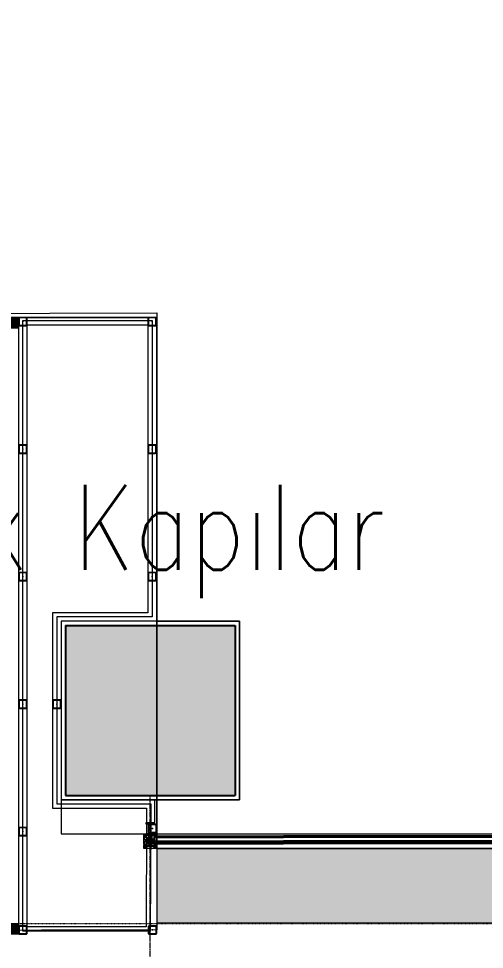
# Model space of a CAD drawing. Extents: x -2749 to 23780, y -1311 to 8245.
# Drawn here: x 3960.5 to 4179.8, y 272.6 to 710.6 of the extents above; entities that cross this region are included whole.
import ezdxf

# ---------------------------------------------------------------- set-up
doc = ezdxf.new("R2010")
doc.units = 0
doc.header["$MEASUREMENT"] = 0
doc.linetypes.add('DASHDOT2', pattern=[0.5, 0.25, -0.125, 0, -0.125])
doc.linetypes.add('DOT2', pattern=[0.125, 0, -0.125])
doc.layers.get('0').update_dxf_attribs({"color": 9, "lineweight": 9})
for name, color, linetype, lineweight in [('01', 9, 'Continuous', 9), ('06D', 9, 'Continuous', 9), ('09', 9, 'Continuous', 9), ('10', 9, 'Continuous', 9), ('14', 9, 'Continuous', 9), ('15', 9, 'Continuous', 9), ('20', 9, 'DOT2', 9), ('24', 9, 'DASHDOT2', 9), ('33', 9, 'BATTING', 9), ('40', 9, 'Continuous', 9), ('40B', 9, 'Continuous', 9), ('E-YAZI', 7, 'Continuous', 30), ('KOLON', 251, 'Continuous', 9), ('TARAMA', 251, 'Continuous', 13)]:
    doc.layers.add(name, color=color, linetype=linetype, lineweight=lineweight)
doc.styles.add('E-YAZI', font='txttw.shx')
doc.linetypes.add('BATTING', pattern='A,0.0001,-0.1,[134,ltypeshp.shx,S=0.1,R=0,X=-0.1,Y=0],-0.2,[134,ltypeshp.shx,S=0.1,R=180,X=0.1,Y=0],-0.1', length=0.4001)

# ---------------------------------------------------------------- blocks, each defined once
blk = doc.blocks.new('*U327')
at = {"layer": '15'}
for p, q in [((-1.47, -18.95), (-170.63, -18.95)), ((-1.47, -19.35), (-170.63, -19.35)), ((-1.47, -19.42), (-170.63, -19.42)), ((-1.47, -19.82), (-170.63, -19.82)), ((-1.47, -21.42), (-170.63, -21.42)), ((-1.47, -22.02), (-170.63, -22.02)), ((-1.47, -22.1), (-170.63, -22.1)), ((-1.47, -22.7), (-170.63, -22.7))]:
    blk.add_line(p, q, dxfattribs=at)
blk = doc.blocks.new('p-kolon_80x80')
blk.add_lwpolyline([(-40, -40), (40, -40), (40, 40), (-40, 40)], close=True)
blk = doc.blocks.new('prf-10x10')
blk.add_lwpolyline([(-5, -5), (5, -5), (5, 5), (-5, 5)], close=True)
at = {"color": 255}
blk.add_solid([(-5, -5), (5, -5), (-5, 5), (5, 5)], dxfattribs=at)
at = {"layer": '10'}
blk.add_point((0, 0), dxfattribs=at)
blk = doc.blocks.new('*U101')
at = {"layer": '06D'}
blk.add_lwpolyline([(5, 0), (153, 0), (153, 5), (5, 5)], close=True, dxfattribs=at)
at = {"layer": '15'}
blk.add_lwpolyline([(153, 2.5), (5, 2.5)], dxfattribs=at)
at = {"layer": '10', "xscale": 0.5, "yscale": 0.5, "rotation": 270}
for p in [(2.5, 2.5), (150.5, 2.5)]:
    blk.add_blockref('prf-10x10', p, dxfattribs=at)
blk = doc.blocks.new('p-kapı-kayar')
at = {"rotation": 180}
blk.add_blockref('*U101', (337.21, 8.4), dxfattribs=at)
blk = doc.blocks.new('Prf-40x40')
for points in [[(1.5, -2), (-1.5, -2, -0.414214), (-2, -1.5), (-2, 1.5, -0.414214), (-1.5, 2), (1.5, 2, -0.414214), (2, 1.5), (2, -1.5, -0.414214)], [(1.5, -1.7), (-1.5, -1.7, -0.414214), (-1.7, -1.5), (-1.7, 1.5, -0.414214), (-1.5, 1.7), (1.5, 1.7, -0.414214), (1.7, 1.5), (1.7, -1.5, -0.414214)]]:
    blk.add_lwpolyline(points, format="xyb", close=True)
blk.add_point((0, 0))
blk = doc.blocks.new('p-profil_bitis')
for p, q in [((-1.5, 2.16), (-3, 5.37)), ((-3, 2.16), (-1.5, 5.37)), ((1.2, 3.05), (2.2, 4.65)), ((2.2, 3.05), (1.2, 4.65))]:
    blk.add_line(p, q)
for points in [[(-2.9, 6.02), (-2.89, 6.01), (-2.88, 6), (-2.88, 6), (-2.87, 6), (-2.48, 6), (-2.47, 6), (-2.46, 6), (-2.46, 6.01), (-2.45, 6.02), (-2.43, 6.06), (-2.41, 6.08), (-2.4, 6.09), (-2.38, 6.09), (-2.37, 6.1), (-2.35, 6.09), (-2.33, 6.09), (-2.32, 6.08), (-2.3, 6.06), (-2.28, 6.01), (-2.27, 6.01), (-2.27, 6), (-2.26, 6), (-2.25, 6), (-1.76, 6), (-1.76, 5.49), (-1.76, 5.48), (-1.77, 5.47), (-1.77, 5.46), (-1.78, 5.46), (-1.79, 5.45), (-1.8, 5.45), (-1.81, 5.45), (-1.82, 5.46), (-1.83, 5.46), (-1.84, 5.47), (-1.89, 5.55), (-1.89, 5.56), (-1.9, 5.57), (-1.9, 5.57), (-1.91, 5.57), (-1.92, 5.57), (-1.93, 5.57), (-1.93, 5.56), (-1.94, 5.55), (-1.99, 5.46), (-1.99, 5.46), (-2, 5.46), (-2, 5.45), (-2.01, 5.45), (-2.02, 5.45), (-2.1, 5.45), (-2.11, 5.45), (-2.12, 5.45), (-2.12, 5.46), (-2.13, 5.46), (-2.13, 5.47), (-2.13, 5.47), (-2.14, 5.48), (-2.14, 5.5), (-2.23, 5.45), (-2.54, 5.45), (-2.62, 5.5), (-2.62, 5.48), (-2.63, 5.47), (-2.63, 5.46), (-2.63, 5.46), (-2.64, 5.45), (-2.65, 5.45), (-2.65, 5.45), (-2.74, 5.45), (-2.75, 5.45), (-2.76, 5.45), (-2.76, 5.46), (-2.77, 5.46), (-2.77, 5.46), (-2.82, 5.55), (-2.83, 5.56), (-2.83, 5.57), (-2.84, 5.57), (-2.85, 5.57), (-2.86, 5.57), (-2.86, 5.57), (-2.87, 5.56), (-2.87, 5.55), (-2.92, 5.47), (-2.93, 5.46), (-2.94, 5.46), (-2.95, 5.45), (-2.96, 5.45), (-2.97, 5.45), (-2.98, 5.46), (-2.99, 5.46), (-2.99, 5.47), (-3, 5.48), (-3, 5.49), (-3, 6.92), (-3, 6.93), (-3, 6.93), (-2.99, 6.94), (-2.99, 6.95), (-2.98, 6.95), (-2.97, 6.95), (-2.37, 6.95), (-2.36, 6.95), (-2.35, 6.95), (-2.35, 6.94), (-2.34, 6.93), (-2.34, 6.93), (-2.34, 6.92), (-2.34, 6.47), (-2.34, 6.44), (-2.32, 6.41), (-2.3, 6.38), (-2.28, 6.37), (-2.25, 6.35), (-2.22, 6.35), (-2.04, 6.35), (-2.03, 6.35), (-2.02, 6.35), (-2.01, 6.36), (-2, 6.37), (-1.99, 6.38), (-1.99, 6.39), (-1.99, 6.4), (-1.99, 6.54), (-2.05, 6.54), (-2.06, 6.54), (-2.08, 6.55), (-2.09, 6.55), (-2.09, 6.56), (-2.1, 6.58), (-2.1, 6.59), (-2.1, 6.6), (-2.1, 6.62), (-2.09, 6.63), (-2.08, 6.65), (-2.07, 6.66), (-2.05, 6.67), (-2.04, 6.68), (-2.02, 6.68), (-1.79, 6.68), (-1.78, 6.68), (-1.78, 6.68), (-1.77, 6.67), (-1.76, 6.66), (-1.76, 6.66), (-1.76, 6.65), (-1.76, 6.4), (-0.65, 6.4), (-0.62, 6.4), (-0.58, 6.39), (-0.56, 6.37), (-0.53, 6.35), (-0.51, 6.32), (-0.5, 6.28), (-0.5, 6.25), (-0.5, 2.04), (-0.5, 2.01), (-0.49, 1.99), (-0.47, 1.96), (-0.45, 1.94), (-0.42, 1.93), (-0.39, 1.92), (-0.36, 1.92), (-0.33, 1.93), (-0.31, 1.94), (-0.29, 1.96), (-0.27, 1.99), (-0.26, 2.01), (-0.25, 2.04), (-0.25, 2.25), (-0.25, 2.26), (-0.25, 2.26), (-0.25, 2.27), (-0.24, 2.28), (-0.23, 2.28), (-0.23, 2.28), (0.22, 2.28), (0.23, 2.28), (0.24, 2.28), (0.25, 2.27), (0.25, 2.26), (0.25, 2.26), (0.26, 2.25), (0.26, 2.04), (0.26, 2.01), (0.27, 1.99), (0.29, 1.96), (0.31, 1.94), (0.33, 1.93), (0.36, 1.92), (0.39, 1.92), (0.42, 1.93), (0.45, 1.94), (0.47, 1.96), (0.49, 1.99), (0.5, 2.01), (0.5, 2.04), (0.5, 6.25), (0.51, 6.29), (0.52, 6.33), (0.54, 6.36), (0.58, 6.38), (0.61, 6.4), (0.65, 6.4), (1.76, 6.4), (1.76, 6.65), (1.76, 6.66), (1.76, 6.66), (1.77, 6.67), (1.77, 6.67), (1.78, 6.68), (1.78, 6.68), (1.79, 6.68), (2.02, 6.68), (2.04, 6.68), (2.06, 6.67), (2.08, 6.66), (2.09, 6.64), (2.1, 6.62), (2.1, 6.6), (2.1, 6.59), (2.1, 6.58), (2.1, 6.57), (2.09, 6.56), (2.08, 6.55), (2.07, 6.54), (2.06, 6.54), (2.05, 6.54), (1.99, 6.54), (1.99, 6.4), (1.99, 6.39), (1.99, 6.38), (2, 6.37), (2.01, 6.36), (2.02, 6.35), (2.03, 6.35), (2.04, 6.35), (2.22, 6.35), (2.25, 6.35), (2.28, 6.37), (2.3, 6.38), (2.32, 6.41), (2.34, 6.44), (2.34, 6.47), (2.34, 6.92), (2.34, 6.93), (2.34, 6.93), (2.35, 6.94), (2.35, 6.95), (2.36, 6.95), (2.37, 6.95), (2.97, 6.95), (2.98, 6.95), (2.98, 6.95), (2.99, 6.94), (2.99, 6.94), (3, 6.93), (3, 6.93), (3, 6.92), (3, 5.49), (3, 5.48), (3, 5.47), (2.99, 5.46), (2.98, 5.46), (2.97, 5.45), (2.96, 5.45), (2.96, 5.45), (2.95, 5.45), (2.94, 5.46), (2.93, 5.46), (2.92, 5.47), (2.87, 5.55), (2.87, 5.56), (2.86, 5.57), (2.86, 5.57), (2.85, 5.57), (2.84, 5.57), (2.83, 5.57), (2.83, 5.56), (2.82, 5.55), (2.77, 5.46), (2.77, 5.46), (2.76, 5.46), (2.76, 5.45), (2.75, 5.45), (2.74, 5.45), (2.65, 5.45), (2.65, 5.45), (2.64, 5.45), (2.63, 5.46), (2.63, 5.46), (2.63, 5.47), (2.62, 5.48), (2.62, 5.5), (2.53, 5.45), (2.22, 5.45), (2.13, 5.5), (2.13, 5.48), (2.13, 5.47), (2.13, 5.47), (2.13, 5.46), (2.12, 5.46), (2.12, 5.45), (2.11, 5.45), (2.1, 5.45), (2.02, 5.45), (2.01, 5.45), (2, 5.45), (1.99, 5.46), (1.99, 5.46), (1.94, 5.55), (1.93, 5.56), (1.93, 5.57), (1.92, 5.57), (1.91, 5.57), (1.9, 5.57), (1.9, 5.57), (1.89, 5.56), (1.89, 5.55), (1.84, 5.47), (1.83, 5.46), (1.82, 5.46), (1.81, 5.45), (1.8, 5.45), (1.79, 5.45), (1.78, 5.46), (1.77, 5.46), (1.77, 5.47), (1.76, 5.48), (1.76, 5.49), (1.76, 6), (2.25, 6), (2.26, 6), (2.26, 6), (2.27, 6.01), (2.27, 6.01), (2.28, 6.01), (2.3, 6.06), (2.31, 6.07), (2.33, 6.09), (2.34, 6.09), (2.36, 6.1), (2.37, 6.1), (2.39, 6.09), (2.4, 6.09), (2.42, 6.07), (2.43, 6.06), (2.45, 6.02), (2.46, 6.01), (2.46, 6), (2.47, 6), (2.48, 6), (2.87, 6), (2.88, 6), (2.88, 6), (2.89, 6.01), (2.9, 6.02), (2.9, 6.02), (2.9, 6.03), (2.9, 6.04), (2.9, 6.05), (2.87, 6.1), (2.86, 6.11), (2.85, 6.11), (2.84, 6.12), (2.83, 6.12), (2.82, 6.12), (2.81, 6.12), (2.8, 6.11), (2.79, 6.11), (2.78, 6.1), (2.74, 6.02), (2.73, 6.01), (2.72, 6.01), (2.72, 6), (2.71, 6), (2.7, 6), (2.69, 6.01), (2.69, 6.01), (2.68, 6.02), (2.64, 6.1), (2.63, 6.11), (2.62, 6.11), (2.61, 6.12), (2.6, 6.12), (2.59, 6.12), (2.58, 6.12), (2.57, 6.11), (2.56, 6.11), (2.55, 6.1), (2.51, 6.02), (2.5, 6.01), (2.5, 6.01), (2.49, 6), (2.48, 6), (2.48, 6), (2.47, 6), (2.46, 6.01), (2.46, 6.01), (2.45, 6.02), (2.41, 6.1), (2.4, 6.11), (2.39, 6.11), (2.38, 6.12), (2.37, 6.12), (2.36, 6.12), (2.35, 6.12), (2.34, 6.11), (2.33, 6.11), (2.32, 6.1), (2.28, 6.02), (2.27, 6.01), (2.26, 6.01), (2.26, 6), (2.25, 6), (2.24, 6), (2.24, 6.01), (2.23, 6.01), (2.22, 6.02), (2.18, 6.1), (2.17, 6.11), (2.16, 6.11), (2.15, 6.12), (2.14, 6.12), (2.13, 6.12), (2.12, 6.12), (2.11, 6.11), (2.1, 6.11), (2.09, 6.1), (2.05, 6.02), (2.04, 6.01), (2.03, 6.01), (2.03, 6), (2.02, 6), (2.01, 6), (2.01, 6.01), (2, 6.01), (1.99, 6.02), (1.95, 6.1), (1.94, 6.11), (1.93, 6.11), (1.92, 6.12), (1.91, 6.12), (1.9, 6.12), (1.89, 6.12), (1.88, 6.11), (1.87, 6.11), (1.86, 6.1), (1.82, 6.02), (1.81, 6.01), (1.81, 6.01), (1.8, 6), (1.79, 6), (1.78, 6), (1.77, 6.01), (1.77, 6.01), (1.76, 6.02), (1.76, 6.02), (1.76, 6.03), (1.76, 6.17), (1.76, 6.18), (1.76, 6.19), (1.75, 6.19), (1.74, 6.2), (1.74, 6.2), (1.73, 6.2), (0.8, 6.2), (0.8, 6.23), (0.79, 6.25), (0.77, 6.27), (0.76, 6.28), (0.73, 6.3), (0.71, 6.3), (0.68, 6.3), (0.66, 6.29), (0.64, 6.28), (0.62, 6.26), (0.61, 6.24), (0.6, 6.22), (0.6, 6.2), (0.6, 6.17), (0.61, 6.15), (0.63, 6.13), (0.65, 6.12), (0.65, 4.3), (1.25, 4.41), (1.26, 4.41), (1.27, 4.4), (1.28, 4.4), (1.29, 4.39), (1.3, 4.38), (1.3, 4.38), (1.3, 4.37), (1.3, 4.36), (1.29, 4.35), (1.29, 4.34), (1.28, 4.33), (1.27, 4.33), (0.65, 4.15), (0.65, 2.51), (1.25, 2.62), (1.26, 2.62), (1.27, 2.61), (1.28, 2.61), (1.29, 2.6), (1.3, 2.59), (1.3, 2.59), (1.3, 2.58), (1.3, 2.57), (1.29, 2.56), (1.29, 2.55), (1.28, 2.54), (1.27, 2.54), (0.64, 2.36), (0.62, 2.35), (0.6, 2.33), (0.59, 2.32), (0.58, 2.3), (0.58, 2.28), (0.58, 1.97), (0.7, 1.97), (0.7, 1.83), (0.26, 1.83), (0.14, 1.95), (0.14, 2.05), (0.14, 2.06), (0.14, 2.06), (0.13, 2.07), (0.13, 2.07), (0.12, 2.08), (0.12, 2.08), (0.11, 2.08), (-0.11, 2.08), (-0.12, 2.08), (-0.12, 2.08), (-0.13, 2.07), (-0.13, 2.07), (-0.14, 2.06), (-0.14, 2.06), (-0.14, 2.05), (-0.14, 1.95), (-0.26, 1.83), (-0.7, 1.83), (-0.7, 1.97), (-0.58, 1.97), (-0.58, 2.28), (-0.58, 2.3), (-0.59, 2.32), (-0.6, 2.34), (-0.62, 2.35), (-0.64, 2.36), (-1.27, 2.54), (-1.28, 2.54), (-1.29, 2.55), (-1.29, 2.56), (-1.3, 2.57), (-1.3, 2.58), (-1.3, 2.59), (-1.3, 2.59), (-1.29, 2.6), (-1.28, 2.61), (-1.27, 2.61), (-1.26, 2.62), (-1.25, 2.62), (-0.65, 2.51), (-0.65, 4.15), (-1.27, 4.33), (-1.28, 4.33), (-1.29, 4.34), (-1.29, 4.35), (-1.3, 4.36), (-1.3, 4.37), (-1.3, 4.38), (-1.3, 4.38), (-1.29, 4.39), (-1.28, 4.4), (-1.27, 4.4), (-1.26, 4.41), (-1.25, 4.41), (-0.65, 4.3), (-0.65, 6.12), (-0.63, 6.13), (-0.61, 6.15), (-0.6, 6.17), (-0.6, 6.2), (-0.6, 6.22), (-0.61, 6.24), (-0.62, 6.26), (-0.64, 6.28), (-0.66, 6.29), (-0.68, 6.3), (-0.71, 6.3), (-0.73, 6.3), (-0.76, 6.28), (-0.77, 6.27), (-0.79, 6.25), (-0.8, 6.23), (-0.8, 6.2), (-1.73, 6.2), (-1.74, 6.2), (-1.74, 6.2), (-1.75, 6.19), (-1.76, 6.19), (-1.76, 6.18), (-1.76, 6.17), (-1.76, 6.03), (-1.76, 6.02), (-1.76, 6.02), (-1.77, 6.01), (-1.78, 6.01), (-1.78, 6), (-1.79, 6), (-1.8, 6), (-1.81, 6.01), (-1.81, 6.01), (-1.82, 6.02), (-1.86, 6.1), (-1.87, 6.11), (-1.88, 6.11), (-1.89, 6.12), (-1.9, 6.12), (-1.91, 6.12), (-1.92, 6.12), (-1.93, 6.11), (-1.94, 6.11), (-1.95, 6.1), (-1.99, 6.02), (-2, 6.01), (-2.01, 6.01), (-2.01, 6), (-2.02, 6), (-2.03, 6), (-2.03, 6.01), (-2.04, 6.01), (-2.05, 6.02), (-2.09, 6.1), (-2.1, 6.11), (-2.11, 6.11), (-2.12, 6.12), (-2.13, 6.12), (-2.14, 6.12), (-2.15, 6.12), (-2.16, 6.11), (-2.17, 6.11), (-2.18, 6.1), (-2.22, 6.02), (-2.23, 6.01), (-2.24, 6.01), (-2.24, 6), (-2.25, 6), (-2.26, 6), (-2.26, 6.01), (-2.27, 6.01), (-2.28, 6.02), (-2.32, 6.1), (-2.33, 6.11), (-2.34, 6.11), (-2.35, 6.12), (-2.36, 6.12), (-2.37, 6.12), (-2.38, 6.12), (-2.39, 6.11), (-2.4, 6.11), (-2.41, 6.1), (-2.45, 6.02), (-2.46, 6.01), (-2.46, 6.01), (-2.47, 6), (-2.48, 6), (-2.48, 6), (-2.49, 6), (-2.5, 6.01), (-2.5, 6.01), (-2.51, 6.02), (-2.55, 6.1), (-2.56, 6.11), (-2.57, 6.11), (-2.58, 6.12), (-2.59, 6.12), (-2.6, 6.12), (-2.61, 6.12), (-2.62, 6.11), (-2.63, 6.11), (-2.64, 6.1), (-2.68, 6.02), (-2.69, 6.01), (-2.69, 6.01), (-2.7, 6), (-2.71, 6), (-2.72, 6), (-2.73, 6.01), (-2.73, 6.01), (-2.74, 6.02), (-2.78, 6.1), (-2.79, 6.11), (-2.8, 6.11), (-2.81, 6.12), (-2.82, 6.12), (-2.83, 6.12), (-2.84, 6.12), (-2.85, 6.11), (-2.86, 6.11), (-2.87, 6.1), (-2.9, 6.05), (-2.9, 6.04), (-2.9, 6.03)], [(-3, 5.37), (-1.5, 5.37), (-1.5, 2.16), (-3, 2.16)], [(-2.81, 6.34), (-2.81, 6.33), (-2.8, 6.33), (-2.8, 6.32), (-2.79, 6.32), (-2.78, 6.32), (-2.56, 6.32), (-2.55, 6.32), (-2.55, 6.32), (-2.54, 6.33), (-2.54, 6.33), (-2.53, 6.34), (-2.53, 6.34), (-2.53, 6.35), (-2.53, 6.77), (-2.53, 6.78), (-2.53, 6.78), (-2.54, 6.79), (-2.54, 6.79), (-2.55, 6.8), (-2.55, 6.8), (-2.56, 6.8), (-2.78, 6.8), (-2.79, 6.8), (-2.79, 6.8), (-2.8, 6.79), (-2.8, 6.79), (-2.81, 6.78), (-2.81, 6.77)], [(-2.68, 5.61), (-2.67, 5.59), (-2.67, 5.58), (-2.65, 5.58), (-2.64, 5.57), (-2.63, 5.57), (-2.62, 5.57), (-2.62, 5.53), (-2.58, 5.57), (-2.17, 5.57), (-2.14, 5.53), (-2.14, 5.57), (-2.13, 5.57), (-2.12, 5.57), (-2.11, 5.57), (-2.1, 5.58), (-2.09, 5.59), (-2.08, 5.6), (-2.08, 5.61), (-2.08, 5.62), (-2.08, 5.68), (-2.21, 5.81), (-2.55, 5.81), (-2.68, 5.68), (-2.68, 5.62)], [(1.2, 3.05), (1.2, 4.65), (2.2, 4.65), (2.2, 3.05)], [(2.13, 5.57), (2.13, 5.53), (2.17, 5.57), (2.58, 5.57), (2.62, 5.53), (2.62, 5.57), (2.63, 5.57), (2.64, 5.57), (2.65, 5.57), (2.66, 5.58), (2.67, 5.59), (2.68, 5.6), (2.68, 5.61), (2.68, 5.62), (2.68, 5.68), (2.55, 5.81), (2.21, 5.81), (2.08, 5.68), (2.08, 5.62), (2.08, 5.61), (2.08, 5.6), (2.09, 5.59), (2.1, 5.58), (2.11, 5.57), (2.12, 5.57)], [(2.53, 6.35), (2.53, 6.34), (2.54, 6.33), (2.54, 6.33), (2.55, 6.32), (2.55, 6.32), (2.56, 6.32), (2.78, 6.32), (2.79, 6.32), (2.79, 6.32), (2.8, 6.33), (2.81, 6.33), (2.81, 6.34), (2.81, 6.35), (2.81, 6.77), (2.81, 6.78), (2.81, 6.78), (2.8, 6.79), (2.8, 6.79), (2.79, 6.8), (2.79, 6.8), (2.78, 6.8), (2.56, 6.8), (2.55, 6.8), (2.55, 6.8), (2.54, 6.79), (2.54, 6.79), (2.53, 6.78), (2.53, 6.77)], [(2.85, 0.85), (2.85, 1), (2.77, 1.14), (2.89, 1.5), (3, 1.5), (3, 0.1), (2.9, 0), (-2.9, 0), (-3, 0.1), (-3, 1.5), (-2.89, 1.5), (-2.77, 1.14), (-2.85, 0.99), (-2.85, 0.85), (-2.87, 0.85), (-2.87, 0.5), (-2.82, 0.45), (-2.47, 0.45), (-2.47, 0.37), (-2.52, 0.32), (-2.82, 0.32), (-2.87, 0.27), (-2.87, 0.18), (-2.82, 0.13), (2.82, 0.13), (2.87, 0.18), (2.87, 0.27), (2.82, 0.32), (2.52, 0.32), (2.47, 0.37), (2.47, 0.45), (2.82, 0.45), (2.87, 0.5), (2.87, 0.85)], [(-2.8, 0.99), (-2.69, 0.82), (-2.63, 0.73), (-2.54, 0.57), (-2.5, 0.55), (-2.47, 0.56), (-2.45, 0.6), (-2.45, 0.85), (-2.4, 0.9), (-1.53, 0.9), (-1.42, 0.94), (-1.38, 1.05), (-1.38, 1.13), (-1.33, 1.18), (-0.02, 1.18), (-0.01, 1.2), (0.01, 1.2), (0.03, 1.18), (1.33, 1.18), (1.38, 1.13), (1.38, 1.05), (1.42, 0.94), (1.53, 0.9), (2.4, 0.9), (2.45, 0.85), (2.45, 0.6), (2.47, 0.56), (2.5, 0.55), (2.54, 0.57), (2.63, 0.73), (2.8, 0.99), (2.78, 1.04), (2.71, 1.07), (2.7, 1.11), (2.7, 1.13), (2.8, 1.5), (2.48, 1.5), (2.4, 1.42), (2.4, 1.36), (2.52, 1.36), (2.52, 1.2), (2.42, 1.1), (1.58, 1.1), (1.58, 1.36), (1.7, 1.36), (1.7, 1.42), (1.62, 1.5), (-1.62, 1.5), (-1.7, 1.42), (-1.7, 1.36), (-1.58, 1.36), (-1.58, 1.1), (-2.42, 1.1), (-2.52, 1.2), (-2.52, 1.36), (-2.4, 1.36), (-2.4, 1.42), (-2.48, 1.5), (-2.8, 1.5), (-2.7, 1.13), (-2.7, 1.11), (-2.71, 1.07), (-2.78, 1.03)]]:
    blk.add_lwpolyline(points, close=True)
for points in [[(0.35, 6.5), (0.3, 6.68), (0.2, 6.79), (0.02, 6.85), (-0.16, 6.81), (-0.3, 6.68), (-0.35, 6.5), (-0.35, 6.55), (-0.36, 6.6), (-0.37, 6.65), (-0.39, 6.69), (-0.42, 6.74), (-0.45, 6.78), (-0.48, 6.82), (-0.52, 6.85), (-0.56, 6.88), (-0.6, 6.9), (-0.65, 6.92), (-0.7, 6.94), (-0.75, 6.95), (-0.8, 6.95), (-1.4, 6.95), (-1.54, 6.89), (-1.6, 6.85), (-2.1, 6.85), (-2.25, 6.78), (-2.3, 6.65), (-2.3, 6.6), (-2.25, 6.47), (-2.14, 6.4), (-2.04, 6.39), (-2.01, 6.53), (-2.11, 6.55), (-2.15, 6.6), (-2.15, 6.65), (-2.1, 6.7), (-1.6, 6.7), (-1.46, 6.76), (-1.4, 6.8), (-0.8, 6.8), (-0.64, 6.75), (-0.55, 6.66), (-0.5, 6.5), (-0.5, 5.15), (-0.4, 5.01), (-0.27, 5.02), (-0.2, 5.17), (-0.25, 5.2), (-0.2, 5.23), (-0.2, 5.35), (-0.25, 5.38), (-0.2, 5.41), (-0.2, 5.53), (-0.25, 5.56), (-0.2, 5.59), (-0.2, 5.71), (-0.25, 5.74), (-0.2, 5.77), (-0.2, 5.89), (-0.25, 5.92), (-0.2, 5.95), (-0.2, 6.07), (-0.25, 6.1), (-0.2, 6.13), (-0.2, 6.25), (-0.25, 6.28), (-0.2, 6.31), (-0.2, 6.5), (-0.12, 6.66), (0.02, 6.7), (0.12, 6.66), (0.2, 6.5), (0.2, 6.4), (0.25, 6.37), (0.2, 6.34), (0.2, 6.22), (0.25, 6.19), (0.2, 6.16), (0.2, 6.04), (0.25, 6.01), (0.2, 5.98), (0.2, 5.86), (0.25, 5.83), (0.2, 5.8), (0.2, 5.68), (0.25, 5.65), (0.2, 5.62), (0.2, 5.5), (0.25, 5.47), (0.2, 5.44), (0.2, 5.32), (0.25, 5.29), (0.2, 5.26), (0.2, 5.15), (0.3, 5.01), (0.4, 5.01), (0.5, 5.15), (0.5, 6.5), (0.55, 6.66), (0.64, 6.75), (0.8, 6.8), (1.4, 6.8), (1.46, 6.76), (1.6, 6.7), (2.1, 6.7), (2.15, 6.65), (2.15, 6.6), (2.11, 6.55), (2.01, 6.53), (2.04, 6.39), (2.13, 6.4), (2.25, 6.47), (2.3, 6.6), (2.3, 6.65), (2.23, 6.8), (2.1, 6.85), (1.6, 6.85), (1.54, 6.89), (1.4, 6.95), (0.8, 6.95), (0.75, 6.95), (0.7, 6.94), (0.65, 6.92), (0.61, 6.9), (0.56, 6.88), (0.52, 6.85), (0.48, 6.82), (0.45, 6.78), (0.42, 6.74), (0.4, 6.69), (0.38, 6.65), (0.36, 6.6), (0.35, 6.55), (0.35, 6.5), (0.35, 5.15)], [(-0.35, 6.5), (-0.35, 5.15)]]:
    blk.add_lwpolyline(points)
for points in [[(-1.77, 1.34, -10), (-1.77, 1.49, -10), (-1.76, 1.51, -10), (-1.73, 1.52, -10), (-1.64, 1.5, -10), (-1.48, 1.5, -10), (-1.48, 1.74, -10), (-1.52, 1.81, -10), (-1.54, 1.83, -10), (-1.57, 1.81, -10), (-1.62, 1.73, -10), (-1.65, 1.71, -10), (-1.69, 1.73, -10), (-1.74, 1.81, -10), (-1.77, 1.83, -10), (-1.79, 1.81, -10), (-1.84, 1.73, -10), (-1.88, 1.71, -10), (-1.91, 1.73, -10), (-1.96, 1.81, -10), (-1.99, 1.83, -10), (-2.01, 1.81, -10), (-2.06, 1.73, -10), (-2.09, 1.71, -10), (-2.13, 1.73, -10), (-2.18, 1.81, -10), (-2.2, 1.83, -10), (-2.23, 1.81, -10), (-2.28, 1.73, -10), (-2.31, 1.71, -10), (-2.35, 1.73, -10), (-2.4, 1.81, -10), (-2.42, 1.83, -10), (-2.45, 1.81, -10), (-2.5, 1.73, -10), (-2.53, 1.71, -10), (-2.57, 1.73, -10), (-2.62, 1.81, -10), (-2.64, 1.83, -10), (-2.67, 1.81, -10), (-2.74, 1.69, -10), (-2.86, 1.65, -10), (-2.95, 1.78, -10), (-3.09, 1.83, -10), (-3.21, 1.83, -10), (-3.23, 1.82, -10), (-3.24, 1.79, -10), (-3.23, 1.78, -10), (-3.14, 1.76, -10), (-3.02, 1.69, -10), (-2.98, 1.62, -10), (-2.98, 1.5, -10), (-2.55, 1.5, -10), (-2.46, 1.52, -10), (-2.45, 1.52, -10), (-2.44, 1.52, -10), (-2.43, 1.49, -10), (-2.43, 1.34, -10), (-2.54, 1.34, -10), (-2.54, 1.31, -10), (-2.38, 1.16, -10), (-2.34, 1.14, -10), (-2.22, 1.2, -10), (-1.97, 1.2, -10), (-1.86, 1.14, -10), (-1.8, 1.16, -10), (-1.66, 1.31, -10), (-1.66, 1.34, -10), (-1.77, 1.34, -10)], [(-1.89, 1.35, -10), (-1.93, 1.31, -10), (-2.26, 1.31, -10), (-2.31, 1.35, -10), (-2.31, 1.47, -10), (-2.26, 1.51, -10), (-1.93, 1.51, -10), (-1.89, 1.47, -10), (-1.89, 1.46, -10), (-1.89, 1.35, -10)], [(1.76, 1.34, -10), (1.76, 1.49, -10), (1.76, 1.51, -10), (1.73, 1.52, -10), (1.64, 1.5, -10), (1.48, 1.5, -10), (1.48, 1.74, -10), (1.52, 1.81, -10), (1.54, 1.83, -10), (1.57, 1.81, -10), (1.62, 1.73, -10), (1.65, 1.71, -10), (1.69, 1.73, -10), (1.74, 1.81, -10), (1.76, 1.83, -10), (1.79, 1.81, -10), (1.84, 1.73, -10), (1.88, 1.71, -10), (1.91, 1.73, -10), (1.96, 1.81, -10), (1.99, 1.83, -10), (2.01, 1.81, -10), (2.06, 1.73, -10), (2.09, 1.71, -10), (2.13, 1.73, -10), (2.18, 1.81, -10), (2.2, 1.83, -10), (2.23, 1.81, -10), (2.28, 1.73, -10), (2.31, 1.71, -10), (2.35, 1.73, -10), (2.4, 1.81, -10), (2.42, 1.83, -10), (2.45, 1.81, -10), (2.5, 1.73, -10), (2.53, 1.71, -10), (2.57, 1.73, -10), (2.62, 1.81, -10), (2.64, 1.83, -10), (2.67, 1.81, -10), (2.74, 1.69, -10), (2.86, 1.65, -10), (2.95, 1.78, -10), (3.09, 1.83, -10), (3.21, 1.83, -10), (3.23, 1.82, -10), (3.24, 1.79, -10), (3.23, 1.78, -10), (3.14, 1.76, -10), (3.02, 1.69, -10), (2.98, 1.62, -10), (2.98, 1.5, -10), (2.55, 1.5, -10), (2.46, 1.52, -10), (2.45, 1.52, -10), (2.44, 1.52, -10), (2.42, 1.49, -10), (2.42, 1.34, -10), (2.53, 1.34, -10), (2.53, 1.31, -10), (2.38, 1.16, -10), (2.34, 1.14, -10), (2.22, 1.2, -10), (1.97, 1.2, -10), (1.86, 1.14, -10), (1.8, 1.16, -10), (1.65, 1.31, -10), (1.65, 1.34, -10), (1.76, 1.34, -10)], [(1.88, 1.35, -10), (1.93, 1.31, -10), (2.26, 1.31, -10), (2.3, 1.35, -10), (2.3, 1.47, -10), (2.26, 1.51, -10), (1.93, 1.51, -10), (1.89, 1.47, -10), (1.88, 1.46, -10), (1.88, 1.35, -10)]]:
    blk.add_polyline3d(points)
blk = doc.blocks.new('P-AKS_AUDI')
at = {"layer": '24'}
blk.add_lwpolyline([(-700, -2590), (-700, -2440)], dxfattribs=at)
blk = doc.blocks.new('p-zemin kat')
at = {"layer": '09'}
h = blk.add_hatch(dxfattribs=at)
h.set_pattern_fill('SQUARE', color=252, scale=20, style=0)
h.paths.add_polyline_path([(4025.5, 285), (4822.5, 285), (4822.5, 2034.32), (4787.5, 2034.32), (4787.5, 320), (4025.5, 320)])
at = {"layer": '06D'}
blk.add_lwpolyline([(4025.5, 320), (4787.5, 320), (4787.5, 2034.62)], dxfattribs=at)
blk.add_lwpolyline([(4025.5, 285), (4822.5, 285), (4822.5, 2034.32), (4787.5, 2034.32), (4787.5, 320), (4025.5, 320), (4025.5, 285)], close=True, dxfattribs=at)
at = {"layer": '06D', "ltscale": 0.2}
blk.add_lwpolyline([(4020.51, 283.2), (3964.5, 283.2), (3964.5, 566.5), (4021.33, 566.5), (4021.33, 431), (3976.5, 431), (3976.5, 339), (4020.7, 339), (4020.7, 332.28)], close=True, dxfattribs=at)
at = {"layer": '10', "const_width": 0.04}
blk.add_lwpolyline([(4025.33, 427), (4025.33, 427), (4025.33, 570), (3960.5, 570), (3960.5, 279.7), (4025.5, 279.7), (4025.5, 343), (4025.5, 343), (4025.5, 343)], dxfattribs=at)
at = {"layer": '10'}
blk.add_lwpolyline([(4025.5, 343), (4025.5, 331.47), (4020.5, 331.47), (4020.5, 332.27), (4024.7, 332.27), (4024.7, 332.27), (4024.7, 343)], close=True, dxfattribs=at)
at = {"layer": '14'}
blk.add_lwpolyline([(3980.5, 343), (4064.5, 343), (4064.5, 427), (3980.5, 427)], close=True, dxfattribs=at)
at = {"layer": '15'}
for p, q in [((4023.97, 326.05), (4085.2, 326.05)), ((4023.97, 325.65), (4085.2, 325.65)), ((4023.97, 325.58), (4085.2, 325.58)), ((4023.97, 325.18), (4085.2, 325.18)), ((4023.97, 323.58), (4085.2, 323.58)), ((4023.97, 322.98), (4085.2, 322.98)), ((4023.97, 322.9), (4085.2, 322.9)), ((4023.97, 322.3), (4085.2, 322.3))]:
    blk.add_line(p, q, dxfattribs=at)
at = {"layer": '20'}
blk.add_lwpolyline([(1719.56, 284.7), (4822.79, 284.7), (4822.79, 2034.32)], dxfattribs=at)
at = {"layer": '33', "ltscale": 0.2}
blk.add_lwpolyline([(4022.5, 281.2), (3962.5, 281.2), (3962.5, 568.5), (4023.33, 568.5), (4023.33, 429), (3978.5, 429), (3978.5, 341), (4022.7, 341), (4022.7, 332.27)], close=True, dxfattribs=at)
at = {"layer": '40'}
blk.add_lwpolyline([(1851.16, 326.92), (3319.5, 326.92), (3319.5, 343), (3280.52, 343), (3280.5, 427), (3319.5, 427), (3319.5, 570), (4025.5, 570), (4025.5, 427), (4064.5, 427), (4064.5, 343), (3980.5, 343), (3980.5, 326.92), (4680.5, 326.92), (4680.5, 427), (4780.58, 427), (4780.58, 1901.49, 0.054196), (4273.07, 1999.31), (4278.59, 2070.68, 0.306949), (1935.27, 740.05), (1999.45, 708.36, 0.043245), (1856.49, 345)], format="xyb", close=True, dxfattribs=at)
blk.add_lwpolyline([(3454.5, 570), (3960.5, 570), (3960.5, 279.7), (3454.5, 279.7)], close=True, dxfattribs=at)
at = {"layer": '40B'}
blk.add_lwpolyline([(3364.5, 343), (3319.5, 343), (3319.5, 320), (1719.67, 320), (1719.67, 326.92), (1719.56, 328.25, -0.047611), (1885.58, 764.59), (1935.27, 740.05, -0.306949), (4278.59, 2070.68), (4283.12, 2125.91, -0.05155), (4780.05, 2034.32), (4787.5, 2034.32), (4787.5, 320), (4025.5, 320), (4025.5, 570), (3319.5, 570), (3319.5, 427), (3364.5, 427), (3364.5, 343)], format="xyb", close=True, dxfattribs=at)
blk.add_lwpolyline([(4025.5, 281.85), (3319.5, 279.7), (3319.5, 343), (3364.5, 343), (3364.5, 427), (3319.5, 427), (3319.5, 570), (4025.5, 572.15)], close=True, dxfattribs=at)
at = {"layer": '01'}
blk.add_blockref('p-kolon_80x80', (4022.5, 385), dxfattribs=at)
at = {"layer": '10'}
for name, p in [('p-kapı-kayar', (3623.29, 561.6)), ('*U327', (4255.83, 345)), ('p-profil_bitis', (4022.5, 320))]:
    blk.add_blockref(name, p, dxfattribs=at)
at = {"layer": '10', "xscale": -1}
for p in [(3962.5, 568), (4023.33, 568), (3962.5, 508), (4023.33, 508), (3962.5, 448), (4023.33, 448), (3962.5, 388), (3978.5, 388), (3962.5, 328), (4023.5, 329.47), (3962.5, 281.7), (4023.5, 281.7)]:
    blk.add_blockref('Prf-40x40', p, dxfattribs=at)
at = {"layer": '10', "xscale": -1, "rotation": 180}
blk.add_blockref('p-kapı-kayar', (3623.29, 288.1), dxfattribs=at)
at = {"layer": '24'}
blk.add_blockref('P-AKS_AUDI', (4722.5, 2785), dxfattribs=at)

msp = doc.modelspace()

# ---------------------------------------------------------------- hatches: boundary and pattern name
at = {"layer": 'TARAMA', "linetype": 'ByBlock', "lineweight": -3}
h = msp.add_hatch(dxfattribs=at)
h.set_pattern_fill('ANSI36', color=256, scale=2, style=0)
h.set_pattern_definition([(45, (4746.007, 395.342), (3.367596, 12.347852), [15.875, -3.175, 0, -3.175])])
h.paths.add_polyline_path([(4762.5, 425), (4682.5, 425), (4682.5, 345), (4762.5, 345)])
h.paths.add_polyline_path([(1262.5, 425), (1182.5, 425), (1182.5, 345), (1262.5, 345)])
h.paths.add_polyline_path([(1962.5, 345), (1962.5, 425), (1882.5, 425), (1882.5, 345)])
h.paths.add_polyline_path([(2662.5, 425), (2582.5, 425), (2582.5, 345), (2662.5, 345)])
h.paths.add_polyline_path([(3282.5, 425), (3282.5, 345), (3362.5, 345), (3362.5, 425)])
h.paths.add_polyline_path([(4062.5, 425), (3982.5, 425), (3982.5, 345), (4062.5, 345)])
h.paths.add_polyline_path([(4782.5, 2785), (4782.5, 2365), (4732.5, 2365), (4732.5, 2475), (4302.5, 2475), (4302.5, 2515), (4732.5, 2515), (4732.5, 2785), (4302.5, 2785), (4302.5, 2825), (4782.5, 2825)])
h.paths.add_polyline_path([(1757.5, 2515), (1757.5, 2430), (1962.5, 2430), (1962.5, 2390), (1747.5, 2390), (1717.5, 2390), (1717.5, 2475), (1212.5, 2475), (1212.5, 2390), (1162.5, 2390), (1162.5, 2825), (1962.5, 2825), (1962.5, 2785), (1212.5, 2785), (1212.5, 2515)])
h.paths.add_polyline_path([(1882.5, 1945), (1962.5, 1945), (1962.5, 2025), (1882.5, 2025)])
h.paths.add_polyline_path([(1182.5, 1945), (1262.5, 1945), (1262.5, 2025), (1182.5, 2025)])
h.paths.add_polyline_path([(3982.5, 2365), (4062.5, 2365), (4062.5, 2445), (3982.5, 2445)])
h.paths.add_polyline_path([(3282.5, 2365), (3362.5, 2365), (3362.5, 2445), (3282.5, 2445)])
h.paths.add_polyline_path([(2582.5, 2365), (2662.5, 2365), (2662.5, 2445), (2582.5, 2445)])
h.paths.add_polyline_path([(3982.5, 2745), (4062.5, 2745), (4062.5, 2825), (3982.5, 2825)])
h.paths.add_polyline_path([(2582.5, 2745), (2662.5, 2745), (2662.5, 2825), (2582.5, 2825)])
h.paths.add_polyline_path([(3282.5, 2745), (3362.5, 2745), (3362.5, 2825), (3282.5, 2825)])
h.paths.add_polyline_path([(1882.5, 3805), (1962.5, 3805), (1962.5, 3885), (1882.5, 3885)])
h.paths.add_polyline_path([(1182.5, 3805), (1262.5, 3805), (1262.5, 3885), (1182.5, 3885)])

# ---------------------------------------------------------------- linework, layer by layer
at = {"layer": 'KOLON', "color": 3, "linetype": 'Continuous', "lineweight": -3}
for p, q in [((3982.5, 425), (4062.5, 425)), ((3982.5, 425), (3982.5, 345)), ((4062.5, 425), (4062.5, 345)), ((3982.5, 345), (4062.5, 345))]:
    msp.add_line(p, q, dxfattribs=at)

# ---------------------------------------------------------------- block references
msp.add_blockref('p-zemin kat', (0, 0))

# ---------------------------------------------------------------- texts
at = {"layer": 'E-YAZI', "color": 3, "style": 'E-YAZI', "width": 0.8}
msp.add_text('Showroom Otomatik Kapılar', height=40, dxfattribs=at).set_placement((3530.98, 451.25))

doc.saveas('drawing.dxf')
